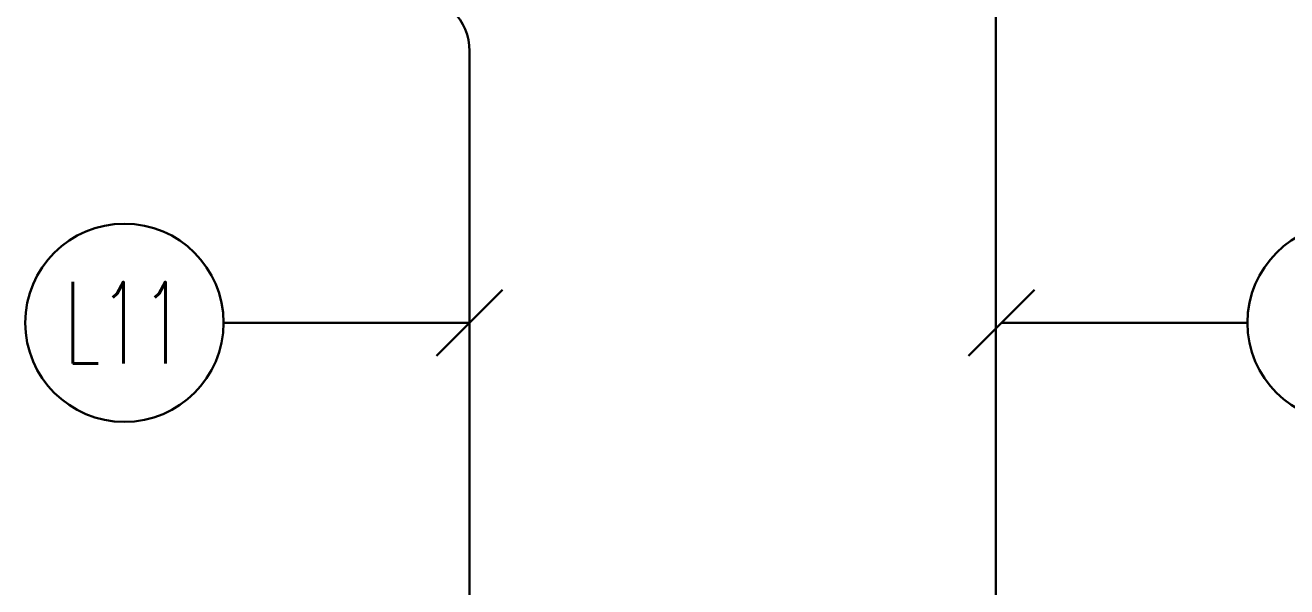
# Model space of a CAD drawing. Extents: x -2012 to 34975, y -1043 to 8321.
# Drawn here: x 17831.4 to 18000.1, y 2495.6 to 2570.8 of the extents above; entities that cross this region are included whole.
import ezdxf
from ezdxf.enums import TextEntityAlignment as Align

# ---------------------------------------------------------------- set-up
doc = ezdxf.new("R2010")
doc.units = 0
doc.header["$LTSCALE"] = 25
doc.layers.add('E-KABLO', color=7, linetype='Continuous', lineweight=30)
doc.layers.add('E-LİNYE', color=7, linetype='Continuous', lineweight=30)
doc.styles.add('E-YAZI', font='txttw.shx')

msp = doc.modelspace()

# ---------------------------------------------------------------- linework, layer by layer
at = {"layer": 'E-KABLO', "color": 6}
for p, q in [((17961.23, 2379.4), (17961.23, 2574.83)), ((17890.84, 2477.5), (17890.84, 2567.33))]:
    msp.add_line(p, q, dxfattribs=at)
msp.add_arc((17883.34, 2567.33), 7.5, 0, 90, dxfattribs=at)
at = {"layer": 'E-LİNYE', "color": 7, "linetype": 'Continuous'}
for p, q in [((17895.26, 2535.39), (17886.42, 2526.56)), ((17957.55, 2526.56), (17966.39, 2535.39)), ((17857.94, 2530.97), (17890.84, 2530.97)), ((17994.87, 2530.97), (17961.97, 2530.97))]:
    msp.add_line(p, q, dxfattribs=at)
for centre in [(17844.68, 2530.97), (18008.13, 2530.97)]:
    msp.add_circle(centre, 13.26, dxfattribs=at)

# ---------------------------------------------------------------- texts
at = {"layer": 'E-LİNYE', "color": 3, "linetype": 'Continuous', "style": 'E-YAZI', "width": 0.6}
msp.add_text('L11', height=10.938, dxfattribs=at).set_placement((17844.68, 2530.97), align=Align.MIDDLE_CENTER)

doc.saveas('drawing.dxf')
